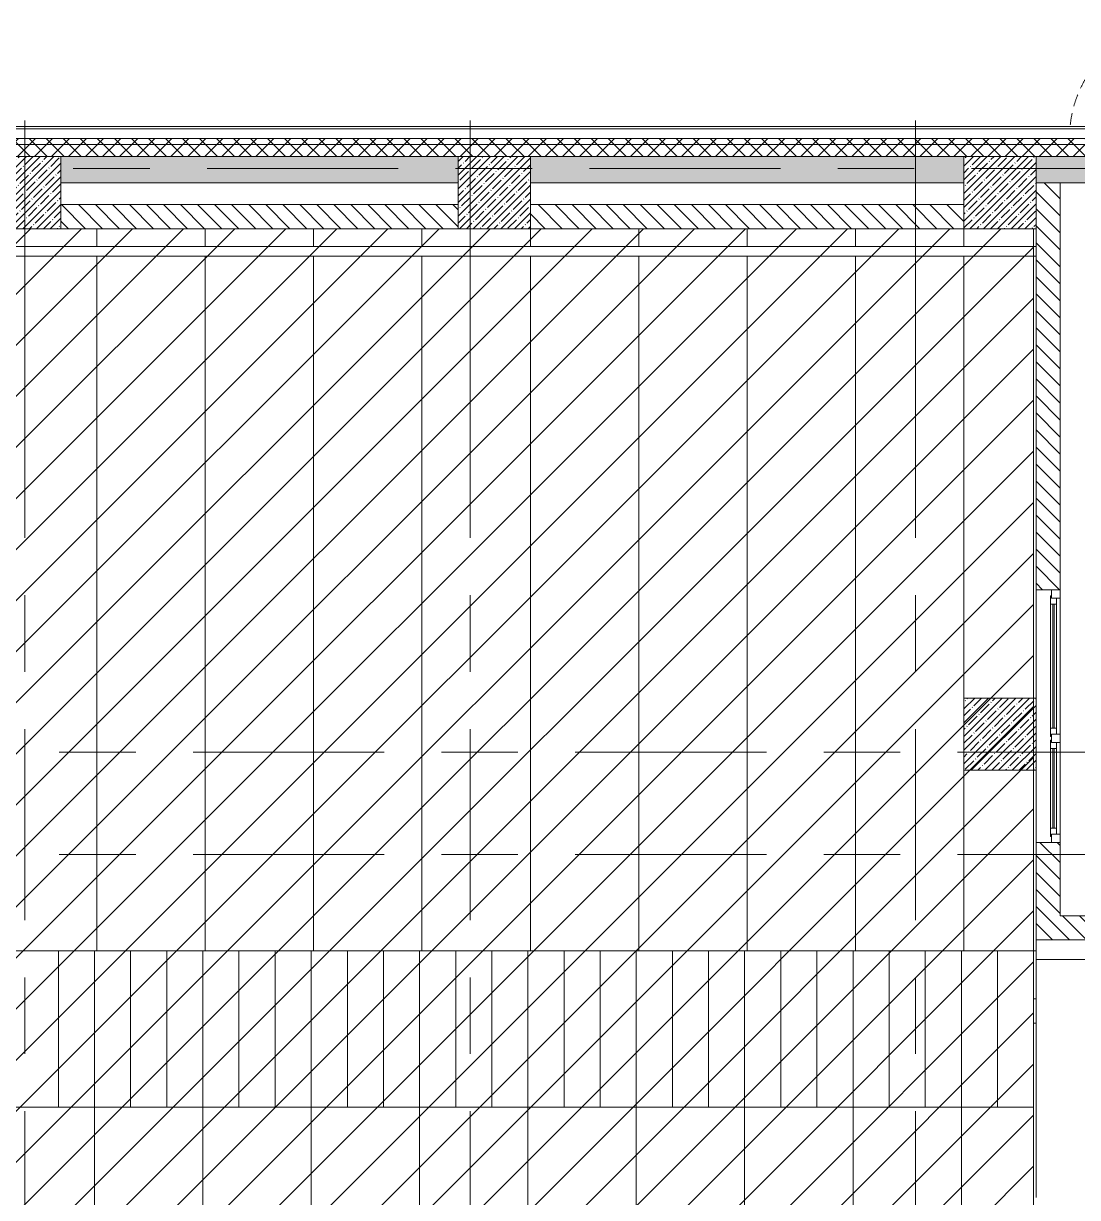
# Model space of a CAD drawing. Header units: millimetres. Extents: x -3129 to 197107, y -8553 to 29000.
# Drawn here: x 22200 to 30955, y 18450 to 28205 of the extents above; entities that cross this region are included whole.
import ezdxf

# ---------------------------------------------------------------- set-up
doc = ezdxf.new("R2010")
doc.units = ezdxf.units.MM
doc.linetypes.add('200_ШТРИХ__ш1_п0_6_', pattern=[160, 100, -60])
doc.linetypes.add('Осевая', pattern=[3175, 635, -476.25, 1587.5, -476.25])
for name, color, linetype, lineweight in [('A-DETL', 7, 'Continuous', 9), ('A-DETL-MBND-1', 7, '200_ШТРИХ__ш1_п0_6_', 9), ('A-GLAZ', 7, 'Continuous', 9), ('A-WALL', 7, 'Continuous', 9), ('A-WALL-1', 7, 'Continuous', 13), ('I-WALL', 7, 'Continuous', 9), ('S-COLS', 7, 'Continuous', 9), ('S-STRS', 7, 'Continuous', 9), ('Оси', 7, 'Continuous', 9), ('Оси-2', 7, 'Осевая', 9)]:
    doc.layers.add(name, color=color, linetype=linetype, lineweight=lineweight)
doc.layers.add('A-DETL-GENF-3', color=7, linetype='Continuous', lineweight=9, true_color=0xc0c0c0)
doc.layers.add('A-FLOR-1', color=7, linetype='Continuous', lineweight=9, true_color=0xaaaaaa)
pattern_1 = [(45, (0, 0), (-70.71068, 70.71068), []), (135, (0, 0), (-70.71068, -70.71068), [])]
pattern_2 = [(135, (0, 0), (-70.71068, -70.71068), [])]

# ---------------------------------------------------------------- blocks, each defined once
blk = doc.blocks.new('BSC_Колонна _Прямоугольная - 600х600-V6-План монтажа стен и перегородок 2 этажа  в осях 1-12')
at = {"layer": 'S-COLS'}
h = blk.add_hatch(dxfattribs=at)
h.set_pattern_fill('FP_9', color=256, style=0, pattern_type=2)
h.set_pattern_definition([(45, (-26110, -26800), (-57.02463, 57.02463), []), (45, (-26052.975, -26800), (-57.02463, 57.02463), [100.806, -20.161, 3.353, -16.808])])
h.paths.add_polyline_path([(-300, -300), (300, -300), (300, 300), (-300, 300)])
for p, q in [((300, 300), (-300, 300)), ((-300, 300), (-300, -300)), ((300, -300), (300, 300)), ((-300, -300), (300, -300))]:
    blk.add_line(p, q, dxfattribs=at)
blk = doc.blocks.new('BSC_Колонна _Прямоугольная - 600х600-V22-План монтажа стен и перегородок 2 этажа  в осях 1-12')
at = {"layer": 'S-COLS'}
h = blk.add_hatch(dxfattribs=at)
h.set_pattern_fill('FP_34', color=256, style=0, pattern_type=2)
h.set_pattern_definition([(45, (-30310, -26800), (-57.02463, 57.02463), []), (45, (-30252.975, -26800), (-57.02463, 57.02463), [100.806, -20.161, 3.353, -16.808])])
h.paths.add_polyline_path([(-300, -300), (300, -300), (300, 300), (-300, 300)])
for p, q in [((300, 300), (-300, 300)), ((-300, 300), (-300, -300)), ((300, -300), (300, 300)), ((-300, -300), (280, -300)), ((280, -300), (300, -300))]:
    blk.add_line(p, q, dxfattribs=at)
blk = doc.blocks.new('BSC_Колонна _Прямоугольная - 600х600-V32-План монтажа стен и перегородок 2 этажа  в осях 1-12')
at = {"layer": 'S-COLS'}
h = blk.add_hatch(dxfattribs=at)
h.set_pattern_fill('FP_41', color=256, style=0, pattern_type=2)
h.set_pattern_definition([(45, (-22210, -26800), (-57.02463, 57.02463), []), (45, (-22152.975, -26800), (-57.02463, 57.02463), [100.806, -20.161, 3.353, -16.808])])
h.paths.add_polyline_path([(-300, -300), (300, -300), (300, 300), (-300, 300), (-300, 100)])
for p, q in [((300, 300), (-300, 300)), ((-300, 300), (-300, 100)), ((300, -300), (300, 300)), ((-300, 100), (-300, -300)), ((-300, -300), (300, -300))]:
    blk.add_line(p, q, dxfattribs=at)
blk = doc.blocks.new('Перекрытия 3 - Перекрытия 4-20977624-План монтажа стен и перегородок 2 этажа  в осях 1-12')
at = {"layer": 'S-STRS'}
for p, q in [((21910, 26500), (21910, 26351.1)), ((22810, 26351.1), (22810, 26500)), ((23710, 26351.1), (23710, 26500)), ((24610, 26351.1), (24610, 26500)), ((25510, 26351.1), (25510, 26500)), ((26410, 26351.1), (26410, 26500)), ((27310, 26351.1), (27310, 26500)), ((28210, 26351.1), (28210, 26500)), ((29110, 26351.1), (29110, 26500)), ((30010, 26351.1), (30010, 26500)), ((21910, 26270.4), (21910, 20500)), ((22810, 20500), (22810, 26270.4)), ((23710, 20500), (23710, 26270.4)), ((24610, 20500), (24610, 26270.4)), ((25510, 20500), (25510, 26270.4)), ((26410, 20500), (26410, 26270.4)), ((27310, 20500), (27310, 26270.4)), ((28210, 20500), (28210, 26270.4)), ((29110, 20500), (29110, 26270.4)), ((30010, 22600), (30010, 26270.4)), ((30010, 20500), (30010, 22000)), ((22490, 20500), (21910, 20500)), ((23390, 20500), (22810, 20500)), ((24290, 20500), (23710, 20500)), ((25190, 20500), (24610, 20500)), ((26090, 20500), (25510, 20500)), ((26990, 20500), (26410, 20500)), ((27890, 20500), (27310, 20500)), ((28790, 20500), (28210, 20500)), ((29690, 20500), (29110, 20500)), ((30590, 20500), (30010, 20500)), ((30610, 20500), (30590, 20500))]:
    blk.add_line(p, q, dxfattribs=at)
blk = doc.blocks.new('110_Дверь_СКБ_1Ст_Наружная - ДН-2д_л__ Дверь из подвала ЛК _900 мм в свету_ 3300 фрамуга метал-22954314-План монтажа стен и перегородок 2 этажа  в осях 1-12')
at = {"layer": 'A-DETL-MBND-1'}
blk.add_hatch(color=256, dxfattribs=at).paths.add_polyline_path([(489.5, 115), (489.5, 970), (449.5, 970), (449.5, 115)])
for p, q in [((489.5, 970), (449.5, 970)), ((449.5, 970), (449.5, 115)), ((489.5, 115), (489.5, 970))]:
    blk.add_line(p, q, dxfattribs=at)
blk.add_arc((489.5, 30), 940, 90, 174.80417, dxfattribs=at)
blk = doc.blocks.new('120_Окно_СКБ_2Ст - 120_Окно_СКБ_2Ст 2100х1800 _мал створка справа_-24235684-План монтажа стен и перегородок 2 этажа  в осях 1-12')
at = {"layer": 'A-GLAZ'}
for p, q in [((-1050, 30), (-1050, 100)), ((-1050, 100), (-980, 100)), ((1050, 100), (-1050, 100)), ((-980, 100), (-980, 30)), ((150, 30), (150, 100)), ((150, 100), (220, 100)), ((220, 100), (220, 30)), ((980, 30), (980, 100)), ((980, 100), (1050, 100)), ((1050, 100), (1050, 30)), ((-980, 30), (-1050, 30)), ((-1050, 30), (-1000, 30)), ((-980, 30), (-1000, 30)), ((-1000, 30), (-1000, 20)), ((-1000, 20), (170, 20)), ((170, 20), (-1000, 20)), ((150, 70), (-980, 70)), ((-980, 70), (-980, 30)), ((-930, 20), (-930, 70)), ((-930, 50), (100, 50)), ((100, 40), (-930, 40)), ((100, 20), (100, 70)), ((150, 30), (150, 70)), ((220, 30), (150, 30)), ((170, 30), (150, 30)), ((170, 30), (200, 30)), ((170, 20), (170, 30)), ((220, 30), (200, 30)), ((200, 30), (200, 20)), ((200, 20), (1000, 20)), ((1000, 20), (200, 20)), ((980, 70), (220, 70)), ((220, 70), (220, 30)), ((270, 20), (270, 70)), ((270, 50), (930, 50)), ((930, 40), (270, 40)), ((930, 20), (930, 70)), ((980, 30), (980, 70)), ((1050, 30), (980, 30)), ((1000, 30), (980, 30)), ((1000, 30), (1050, 30)), ((1000, 20), (1000, 30))]:
    blk.add_line(p, q, dxfattribs=at)
blk = doc.blocks.new('Перекрытия 2 - Перекрытия 4-32990152-План монтажа стен и перегородок 2 этажа  в осях 1-12')
at = {"layer": 'S-STRS'}
for p, q in [((21910, 19180), (22510, 19180)), ((21910, 19180), (21910, 15410.8)), ((22810, 19180), (23410, 19180)), ((22810, 15410.8), (22810, 19180)), ((23710, 19180), (24310, 19180)), ((23710, 15410.8), (23710, 19180)), ((24610, 19180), (25210, 19180)), ((24610, 15410.8), (24610, 19180)), ((25510, 19180), (26110, 19180)), ((25510, 15410.8), (25510, 19180)), ((26410, 19180), (27010, 19180)), ((26410, 15410.8), (26410, 19180)), ((27310, 19180), (27910, 19180)), ((27310, 15410.8), (27310, 19180)), ((28210, 19180), (28810, 19180)), ((28210, 15410.8), (28210, 19180)), ((29110, 19180), (29710, 19180)), ((29110, 15410.8), (29110, 19180)), ((30010, 19180), (30610, 19180)), ((30010, 15410.8), (30010, 19180)), ((30610, 18430), (30610, 19180)), ((30610, 15410.8), (30610, 17830)), ((21910, 15330), (21910, 15211)), ((22810, 15211), (22810, 15330)), ((23710, 15211), (23710, 15330)), ((24610, 15211), (24610, 15330)), ((25510, 15211), (25510, 15330)), ((26410, 15211), (26410, 15330)), ((27310, 15211), (27310, 15330)), ((28210, 15211), (28210, 15330)), ((29110, 15211), (29110, 15330)), ((30010, 15211), (30010, 15330)), ((30610, 15211), (30610, 15330)), ((21910, 15211), (21910, 15200)), ((22810, 15200), (21910, 15200)), ((22810, 15200), (22810, 15211)), ((23710, 15200), (22810, 15200)), ((23710, 15200), (23710, 15211)), ((24610, 15200), (23710, 15200)), ((24610, 15200), (24610, 15211)), ((25510, 15200), (24610, 15200)), ((25510, 15200), (25510, 15211)), ((26410, 15200), (25510, 15200)), ((26410, 15200), (26410, 15211)), ((27310, 15200), (26410, 15200)), ((27310, 15200), (27310, 15211)), ((28210, 15200), (27310, 15200)), ((28210, 15200), (28210, 15211)), ((29110, 15200), (28210, 15200)), ((29110, 15200), (29110, 15211)), ((30010, 15200), (29110, 15200)), ((30010, 15200), (30010, 15211)), ((30610, 15200), (30010, 15200)), ((30610, 15200), (30610, 15211))]:
    blk.add_line(p, q, dxfattribs=at)
blk = doc.blocks.new('Стены наклон_ амфитеатр1 - Стены наклон_ амфитеатр-33007412-План монтажа стен и перегородок 2 этажа  в осях 1-12')
at = {"layer": 'A-WALL'}
for p, q in [((21879, 26351.1), (21879, 26270.4)), ((30590, 26351.1), (21879, 26351.1)), ((30610, 26351.1), (30590, 26351.1)), ((30610, 26270.4), (30610, 26351.1)), ((21879, 26270.4), (30590, 26270.4)), ((30590, 26270.4), (30610, 26270.4))]:
    blk.add_line(p, q, dxfattribs=at)
blk = doc.blocks.new('BSC_Колонна _Прямоугольная - 600х600-V83-План монтажа стен и перегородок 2 этажа  в осях 1-12')
at = {"layer": 'S-COLS'}
h = blk.add_hatch(dxfattribs=at)
h.set_pattern_fill('FP_100', color=256, style=0, pattern_type=2)
h.set_pattern_definition([(45, (-30310, -22300), (-57.02463, 57.02463), []), (45, (-30252.975, -22300), (-57.02463, 57.02463), [100.806, -20.161, 3.353, -16.808])])
h.paths.add_polyline_path([(-300, -300), (300, -300), (300, 300), (-300, 300)])
for p, q in [((280, 300), (-300, 300)), ((-300, 300), (-300, -300)), ((300, 300), (280, 300)), ((300, -300), (300, 300)), ((-300, -300), (280, -300)), ((280, -300), (300, -300))]:
    blk.add_line(p, q, dxfattribs=at)

msp = doc.modelspace()

# ---------------------------------------------------------------- hatches: boundary and pattern name
at = {"layer": 'A-DETL-GENF-3'}
h = msp.add_hatch(dxfattribs=at)
h.set_pattern_fill('FP_101', color=256, style=0, pattern_type=2)
h.set_pattern_definition([(45, (0, 0), (-212.132, 212.132), [])])
h.paths.add_polyline_path([(30590, 15231), (30590, 26500), (21910, 26500), (21910, 26900), (14760, 26900), (14760, 24680), (14310.3, 24680), (14310.3, 15231), (27990.5, 15231)])
at = {"layer": 'A-WALL'}
h = msp.add_hatch(dxfattribs=at)
h.set_pattern_fill('FP_12', color=256, style=0, pattern_type=2)
h.set_pattern_definition(pattern_1)
h.paths.add_polyline_path([(33710, 27200), (33710, 27250), (19610.3, 27250), (19610.3, 27200), (33627.9, 27200)])
h.paths.add_polyline_path([(18710.3, 27200), (18710.3, 27250), (17810.3, 27250), (17810.3, 27200), (18705.5, 27200)])
h.paths.add_polyline_path([(16052.6, 27200), (16910.3, 27200), (16910.3, 27250), (16010.3, 27250), (16010.3, 27200)])
h.paths.add_polyline_path([(13731.4, 27200), (15110.3, 27200), (15110.3, 27250), (13689, 27250), (13689, 27200)])
h = msp.add_hatch(dxfattribs=at)
h.set_pattern_fill('FP_12', color=256, style=0, pattern_type=2)
h.set_pattern_definition(pattern_1)
h.paths.add_polyline_path([(33296.3, 27100), (33610, 27100), (33610, 27200), (19610.3, 27200), (19610.3, 27100), (31969.8, 27100)])
h.paths.add_polyline_path([(18705.5, 27100), (18710.3, 27100), (18710.3, 27200), (17810.3, 27200), (17810.3, 27100), (18110.3, 27100)])
h.paths.add_polyline_path([(16010.3, 27100), (16910.3, 27100), (16910.3, 27200), (16010.3, 27200)])
h.paths.add_polyline_path([(15110.3, 27100), (15110.3, 27200), (13689, 27200), (13689, 27100), (14726.2, 27100)])
at = {"layer": 'I-WALL'}
h = msp.add_hatch(dxfattribs=at)
h.set_pattern_fill('FP_15', color=256, style=0, pattern_type=2)
h.set_pattern_definition([(45, (0, 0), (-57.02463, 57.02463), []), (45, (57.025, 0), (-57.02463, 57.02463), [100.806, -20.161, 3.353, -16.808])])
h.paths.add_polyline_path([(33010, 26880), (33010, 27100), (30610, 27100), (30610, 26880), (31969.8, 26880)])
h.paths.add_polyline_path([(30010, 26880), (30010, 27100), (26410, 27100), (26410, 26880), (29317, 26880)])
h.paths.add_polyline_path([(25810, 26880), (25810, 27100), (22510, 27100), (22510, 26880), (22684.8, 26880)])
h = msp.add_hatch(dxfattribs=at)
h.set_pattern_fill('FP_11', color=256, style=0, pattern_type=2)
h.set_pattern_definition(pattern_2)
h.paths.add_polyline_path([(30643.4, 20790), (30810, 20790), (30810, 21400), (30610, 21400), (30610, 20790)])
h.paths.add_polyline_path([(30643.4, 23500), (30810, 23500), (30810, 26880), (30610, 26880), (30610, 23500)])
h = msp.add_hatch(dxfattribs=at)
h.set_pattern_fill('FP_11', color=256, style=0, pattern_type=2)
h.set_pattern_definition(pattern_2)
h.paths.add_polyline_path([(25810, 26500), (25810, 26700), (22510, 26700), (22510, 26500), (22684.8, 26500)])
h = msp.add_hatch(dxfattribs=at)
h.set_pattern_fill('FP_11', color=256, style=0, pattern_type=2)
h.set_pattern_definition(pattern_2)
h.paths.add_polyline_path([(30010, 26500), (30010, 26700), (26410, 26700), (26410, 26500), (29317, 26500)])
h = msp.add_hatch(dxfattribs=at)
h.set_pattern_fill('FP_11', color=256, style=0, pattern_type=2)
h.set_pattern_definition(pattern_2)
h.paths.add_polyline_path([(33410, 20590), (33410, 20790), (30610, 20790), (30610, 20590), (33296.3, 20590)])

# ---------------------------------------------------------------- linework, layer by layer
at = {"layer": 'A-DETL'}
for p, q in [((30590, 26500), (21910, 26500)), ((30590, 15231), (30590, 26500))]:
    msp.add_line(p, q, dxfattribs=at)
at = {"layer": 'A-DETL-MBND-1'}
for p, q in [((30590, 20100), (30610, 20100)), ((30610, 19900), (30590, 19900))]:
    msp.add_line(p, q, dxfattribs=at)
at = {"layer": 'A-FLOR-1'}
for p, q in [((30610, 20590), (30610, 18450)), ((33260, 20429), (30610, 20429))]:
    msp.add_line(p, q, dxfattribs=at)
at = {"layer": 'A-WALL'}
for p, q in [((33860, 27350), (19610.3, 27350)), ((22510, 27100), (25810, 27100)), ((26410, 27100), (30010, 27100)), ((30610, 27100), (33610, 27100))]:
    msp.add_line(p, q, dxfattribs=at)
at = {"layer": 'A-WALL-1'}
for p, q in [((33840, 27330), (19610.3, 27330)), ((33760, 27250), (19610.3, 27250)), ((33710, 27200), (19610.3, 27200)), ((25810, 27100), (22510, 27100)), ((30010, 27100), (26410, 27100)), ((33010, 27100), (30610, 27100)), ((30810, 26880), (30610, 26880))]:
    msp.add_line(p, q, dxfattribs=at)
at = {"layer": 'I-WALL'}
for p, q in [((22510, 26880), (25810, 26880)), ((26410, 26880), (30010, 26880)), ((30810, 26880), (33010, 26880)), ((30810, 20790), (30810, 26880)), ((25810, 26700), (22510, 26700)), ((30010, 26700), (26410, 26700)), ((22510, 26500), (25810, 26500)), ((26410, 26500), (30010, 26500)), ((30610, 26500), (30610, 22600)), ((30610, 23500), (30810, 23500)), ((30610, 22000), (30610, 20590)), ((30810, 21400), (30610, 21400)), ((33410, 20790), (30810, 20790)), ((30610, 20590), (33410, 20590))]:
    msp.add_line(p, q, dxfattribs=at)
at = {"layer": 'S-STRS'}
for p, q in [((22490, 20500), (22790, 20500)), ((22490, 20500), (22490, 19200)), ((22490, 20500), (22490, 19200)), ((22790, 20500), (22810, 20500)), ((22790, 20500), (22790, 19200)), ((22790, 20500), (22790, 19200)), ((23090, 20500), (23090, 19200)), ((23090, 20500), (23090, 19200)), ((23390, 20500), (23690, 20500)), ((23390, 20500), (23390, 19200)), ((23390, 20500), (23390, 19200)), ((23690, 20500), (23710, 20500)), ((23690, 20500), (23690, 19200)), ((23690, 20500), (23690, 19200)), ((23990, 20500), (23990, 19200)), ((23990, 20500), (23990, 19200)), ((24290, 20500), (24590, 20500)), ((24290, 20500), (24290, 19200)), ((24290, 20500), (24290, 19200)), ((24590, 20500), (24610, 20500)), ((24590, 20500), (24590, 19200)), ((24590, 20500), (24590, 19200)), ((24890, 20500), (24890, 19200)), ((24890, 20500), (24890, 19200)), ((25190, 20500), (25490, 20500)), ((25190, 20500), (25190, 19200)), ((25190, 20500), (25190, 19200)), ((25490, 20500), (25510, 20500)), ((25490, 20500), (25490, 19200)), ((25490, 20500), (25490, 19200)), ((25790, 20500), (25790, 19200)), ((25790, 20500), (25790, 19200)), ((26090, 20500), (26390, 20500)), ((26090, 20500), (26090, 19200)), ((26090, 20500), (26090, 19200)), ((26390, 20500), (26410, 20500)), ((26390, 20500), (26390, 19200)), ((26390, 20500), (26390, 19200)), ((26690, 20500), (26690, 19200)), ((26690, 20500), (26690, 19200)), ((26990, 20500), (27290, 20500)), ((26990, 20500), (26990, 19200)), ((26990, 20500), (26990, 19200)), ((27290, 20500), (27310, 20500)), ((27290, 20500), (27290, 19200)), ((27290, 20500), (27290, 19200)), ((27590, 20500), (27590, 19200)), ((27590, 20500), (27590, 19200)), ((27890, 20500), (28190, 20500)), ((27890, 20500), (27890, 19200)), ((27890, 20500), (27890, 19200)), ((28190, 20500), (28210, 20500)), ((28190, 20500), (28190, 19200)), ((28190, 20500), (28190, 19200)), ((28490, 20500), (28490, 19200)), ((28490, 20500), (28490, 19200)), ((28790, 20500), (29090, 20500)), ((28790, 20500), (28790, 19200)), ((28790, 20500), (28790, 19200)), ((29090, 20500), (29110, 20500)), ((29090, 20500), (29090, 19200)), ((29090, 20500), (29090, 19200)), ((29390, 20500), (29390, 19200)), ((29390, 20500), (29390, 19200)), ((29690, 20500), (29990, 20500)), ((29690, 20500), (29690, 19200)), ((29690, 20500), (29690, 19200)), ((29990, 20500), (30010, 20500)), ((29990, 20500), (29990, 19200)), ((29990, 20500), (29990, 19200)), ((30290, 20500), (30290, 19200)), ((30290, 20500), (30290, 19200)), ((30590, 20500), (30590, 19200)), ((22490, 19200), (22790, 19200)), ((23390, 19200), (23690, 19200)), ((24290, 19200), (24590, 19200)), ((25190, 19200), (25490, 19200)), ((26090, 19200), (26390, 19200)), ((26990, 19200), (27290, 19200)), ((27890, 19200), (28190, 19200)), ((28790, 19200), (29090, 19200)), ((29690, 19200), (29990, 19200))]:
    msp.add_line(p, q, dxfattribs=at)
at = {"layer": 'Оси'}
for p, q in [((22210, 24898.1), (22210, 27398.1)), ((25910, 24898.1), (25910, 27398.1)), ((29610, 24898.1), (29610, 27398.1))]:
    msp.add_line(p, q, dxfattribs=at)
at = {"layer": 'Оси-2'}
for p, q in [((389, 27000), (31360, 27000)), ((22210, 593.7), (22210, 24898.1)), ((25910, 593.7), (25910, 24898.1)), ((29610, 593.7), (29610, 24898.1)), ((272.4, 22150), (35990, 22150)), ((272.4, 21300), (35990, 21300))]:
    msp.add_line(p, q, dxfattribs=at)

# ---------------------------------------------------------------- block references
at = {"layer": 'A-DETL-MBND-1'}
msp.add_blockref('110_Дверь_СКБ_1Ст_Наружная - ДН-2д_л__ Дверь из подвала ЛК _900 мм в свету_ 3300 фрамуга метал-22954314-План монтажа стен и перегородок 2 этажа  в осях 1-12', (31340.5, 27235), dxfattribs=at)
at = {"layer": 'A-GLAZ', "rotation": 269.9999999999999}
msp.add_blockref('120_Окно_СКБ_2Ст - 120_Окно_СКБ_2Ст 2100х1800 _мал створка справа_-24235684-План монтажа стен и перегородок 2 этажа  в осях 1-12', (30710, 22450), dxfattribs=at)
at = {"layer": 'A-WALL'}
msp.add_blockref('Стены наклон_ амфитеатр1 - Стены наклон_ амфитеатр-33007412-План монтажа стен и перегородок 2 этажа  в осях 1-12', (0, 0), dxfattribs=at)
at = {"layer": 'S-COLS'}
for name, p in [('BSC_Колонна _Прямоугольная - 600х600-V32-План монтажа стен и перегородок 2 этажа  в осях 1-12', (22210, 26800)), ('BSC_Колонна _Прямоугольная - 600х600-V6-План монтажа стен и перегородок 2 этажа  в осях 1-12', (26110, 26800)), ('BSC_Колонна _Прямоугольная - 600х600-V22-План монтажа стен и перегородок 2 этажа  в осях 1-12', (30310, 26800)), ('BSC_Колонна _Прямоугольная - 600х600-V83-План монтажа стен и перегородок 2 этажа  в осях 1-12', (30310, 22300))]:
    msp.add_blockref(name, p, dxfattribs=at)
at = {"layer": 'S-STRS'}
for name, p in [('Перекрытия 3 - Перекрытия 4-20977624-План монтажа стен и перегородок 2 этажа  в осях 1-12', (0, 0)), ('Перекрытия 2 - Перекрытия 4-32990152-План монтажа стен и перегородок 2 этажа  в осях 1-12', (-20, 20))]:
    msp.add_blockref(name, p, dxfattribs=at)

doc.saveas('drawing.dxf')
